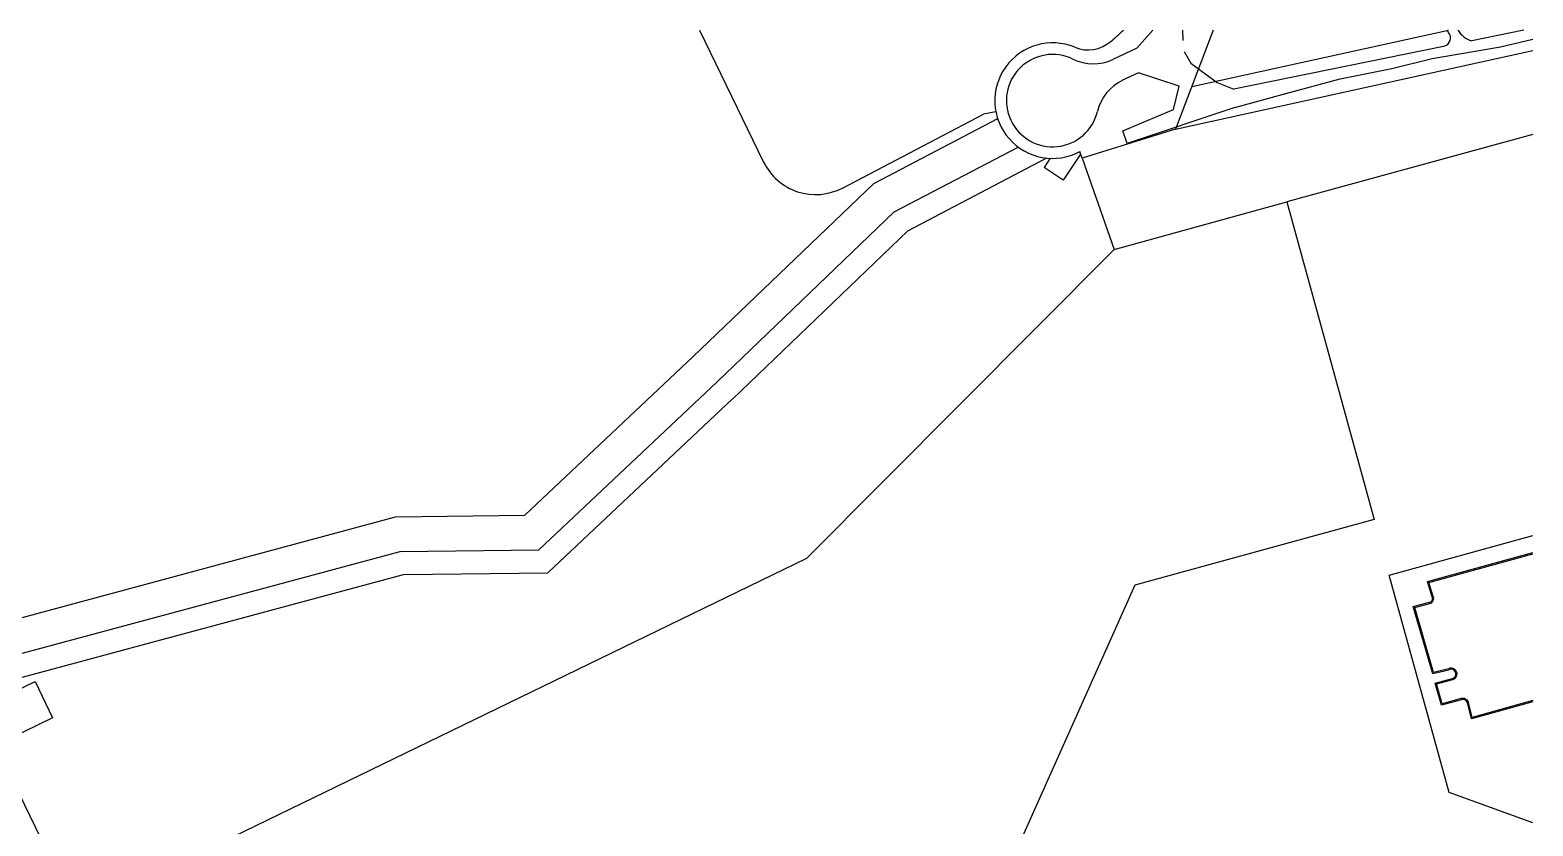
# Model space of a CAD drawing. Extents: x 5056 to 8489, y 7656 to 10510.
# Drawn here: x 7188 to 8489, y 9820 to 10510 of the extents above; entities that cross this region are included whole.
import ezdxf

# ---------------------------------------------------------------- set-up
doc = ezdxf.new("R2010")
doc.units = 0
for name, color, linetype in [('Ex Easements', 7, 'Continuous'), ('Ex Parcels', 7, 'Continuous'), ('Ex Roads', 7, 'Continuous')]:
    doc.layers.add(name, color=color, linetype=linetype)

msp = doc.modelspace()

# ---------------------------------------------------------------- linework, layer by layer
at = {"layer": 'Ex Easements'}
for p, q in [((7918.2, 10376.8), (8025.5, 10433)), ((7935.9, 10352.2), (8043.2, 10408.4)), ((7935.9, 10352.2), (8043.2, 10408.4)), ((7947.7, 10335.8), (8068.1, 10398.9)), ((8082.2, 10379.7), (8065.6, 10390.7)), ((7761.5, 10226.6), (7918.2, 10376.8)), ((7782.2, 10204.8), (7935.9, 10352.2)), ((7782.2, 10204.8), (7935.9, 10352.2)), ((7796, 10190.4), (7947.7, 10335.8)), ((7615.9, 10089.4), (7761.5, 10226.6)), ((7628, 10059.5), (7782.2, 10204.8)), ((7628, 10059.5), (7782.2, 10204.8)), ((7636, 10039.6), (7795.9, 10190.3)), ((7093, 9977.4), (7504, 10088.2)), ((7504, 10088.2), (7615.9, 10089.4)), ((7126, 9955.2), (7508.1, 10058.2)), ((7508.1, 10058.2), (7628, 10059.5)), ((7134.9, 9936.9), (7510.9, 10038.2)), ((7510.9, 10038.2), (7636, 10039.6))]:
    msp.add_line(p, q, dxfattribs=at)
for points in [[(8070.9, 10398.7), (8065.6, 10390.7)], [(8097.3, 10402.3), (8082.2, 10379.7)], [(7113.4, 9981.1), (7260.9, 9677.3)], [(7142.4, 9921.4), (7191.9, 9945.4), (7207.1, 9913.9), (7157.7, 9889.9)]]:
    msp.add_lwpolyline(points, dxfattribs=at)
at = {"layer": 'Ex Parcels'}
for p, q in [((7767.3, 10509.7), (7822.8, 10395.4)), ((8212.2, 10509.7), (8179.5, 10423.9)), ((8023.9, 10439), (8013.1, 10436.9)), ((7891, 10372.9), (8013.1, 10436.9)), ((8179.5, 10423.9), (8098.5, 10398.8)), ((8489, 10419.3), (8275.8, 10360.8)), ((8098.5, 10398.8), (8096.5, 10404.5)), ((8098.5, 10398.8), (8126.4, 10319.7)), ((8126.4, 10319.7), (8275.8, 10360.8)), ((8275.8, 10360.8), (8351.4, 10085.9)), ((7860.1, 10052.3), (8126.4, 10319.7)), ((7860.1, 10052.3), (8126.4, 10319.7)), ((8351.4, 10085.9), (8144.3, 10029)), ((8364.6, 10037.6), (8489, 10071.8)), ((7200.1, 9731.9), (7860.1, 10052.3)), ((8416.4, 9849.3), (8364.6, 10037.6)), ((8144.3, 10029), (7857.7, 9388.7)), ((8489, 9823), (8416.4, 9849.3))]:
    msp.add_line(p, q, dxfattribs=at)
for points in [[(8193.6, 10460.8), (8415.8, 10509.7)], [(8179.5, 10423.9), (8489, 10492)]]:
    msp.add_lwpolyline(points, dxfattribs=at)
for centre, radius, start, end in [((7777.6, 10894.8), 525, 311.218, 312.8142), ((8073, 10448.6), 50, 67.3912, 298.0368), ((8103.7, 10522.5), 30, 247.3912, 311.218), ((7867.8, 10417.2), 50, 205.8891, 297.6509)]:
    msp.add_arc(centre, radius, start, end, dxfattribs=at)
at = {"layer": 'Ex Roads'}
msp.add_line((8186.1, 10500.7), (8185.8, 10509.7), dxfattribs=at)
for points in [[(8146, 10494.1), (8159.7, 10509.7)], [(8481.2, 10509.7), (8436, 10500.5)], [(8146, 10494.1), (8125.2, 10484.3)], [(8187, 10491.1), (8192.8, 10481), (8215.5, 10464.3), (8230, 10458.6)], [(8411.6, 10495.6), (8230, 10458.6)], [(8230.8, 10442.5), (8274.9, 10454.9), (8322, 10467.5), (8366.7, 10476.5), (8401.8, 10485), (8461, 10495.3), (8489, 10501.8)], [(8177.7, 10441), (8182.6, 10461.1), (8147.4, 10472.6), (8133.7, 10466.2)], [(8137.7, 10411.4), (8133.8, 10422.3), (8177.7, 10441)], [(8230.8, 10442.5), (8137.7, 10411.4)], [(8401.8, 10018.8), (8397.7, 10032), (8489, 10057.1)], [(8402.7, 10019.1), (8398.9, 10031.3), (8489, 10056.1)], [(8416.2, 9955.4), (8402.2, 9952.1), (8385.4, 10010.4), (8399.5, 10014.1)], [(8415.8, 9956.4), (8402.9, 9953.3), (8386.7, 10009.7), (8399.8, 10013.1)], [(8427.1, 9929.7), (8409.7, 9924.9), (8404.2, 9944.1), (8419.2, 9948)], [(8426.8, 9930.7), (8410.3, 9926.1), (8405.5, 9943.4), (8419.5, 9947.1)], [(8489, 9927.9), (8435.7, 9913.2), (8432.2, 9927)], [(8489, 9928.9), (8436.4, 9914.4), (8433.2, 9927.2)]]:
    msp.add_lwpolyline(points, dxfattribs=at)
for centre, radius, start, end in [((8409.8, 10503.2), 7.81, 279.3701, 19.2065), ((7842.1, 10173.3), 664.2, 30.0298, 30.4282), ((8441.2, 10519.6), 19.8, 210.0721, 254.7841), ((8073, 10448.6), 40, 63.9021, 346.5434), ((8108.2, 10520.5), 40, 243.9021, 295.2256), ((8150.8, 10430), 40, 115.2256, 166.5434), ((8398.6, 10017.4), 3.43, 284.7454, 24.1161), ((8398.6, 10017.4), 4.43, 284.7454, 23.2908), ((8418.2, 9952), 5.05, 284.5379, 118.8057), ((8418.2, 9952), 4.05, 284.5379, 120.6024), ((8428.4, 9926), 4.91, 14.047, 109.0577), ((8428.4, 9926), 3.91, 14.047, 109.4956)]:
    msp.add_arc(centre, radius, start, end, dxfattribs=at)

doc.saveas('drawing.dxf')
